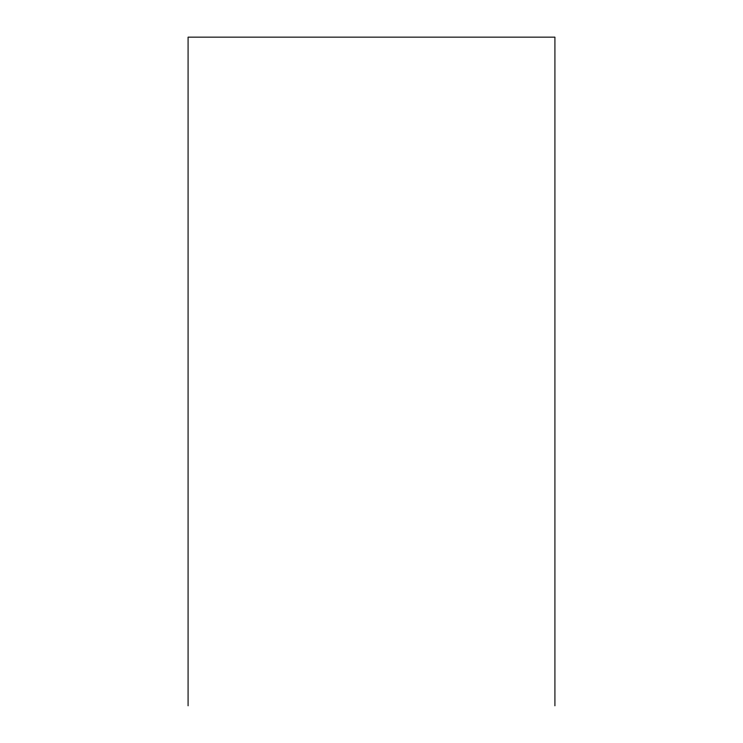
<?xml version="1.0" encoding="UTF-8"?>
<svg xmlns="http://www.w3.org/2000/svg" width="743" height="743" viewBox="0 0 743 743"><rect width="100%" height="100%" fill="white"/><g stroke="black" fill="none" stroke-linecap="round" stroke-linejoin="round"><path stroke-width="1.11" d="M554.919 705.85L554.919 37.15L188.081 37.15L188.081 705.85"/></g></svg>
